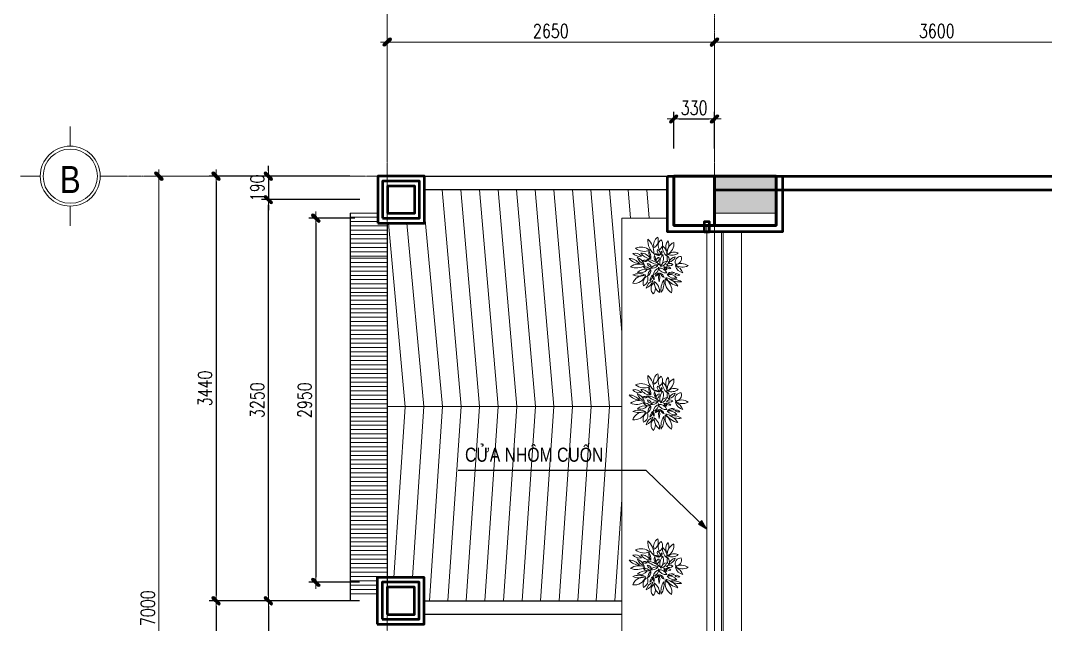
# Model space of a CAD drawing. Extents: x -165145 to 691808, y -202842 to 311040.
# Drawn here: x 14780 to 23080, y 62881 to 67774 of the extents above; entities that cross this region are included whole.
import ezdxf
from ezdxf.enums import TextEntityAlignment as Align

# ---------------------------------------------------------------- set-up
doc = ezdxf.new("R2010")
doc.units = 0
doc.header["$LTSCALE"] = 10
doc.header["$MEASUREMENT"] = 0
for name, pattern in [('HIDDEN', [2.3807, 1.587, -0.7937]), ('ketcau-1', [2, 1, 1]), ('TIM', [26.01, 10, -3, 0.01, -3, 10])]:
    doc.linetypes.add(name, pattern=pattern)
doc.layers.get('0').update_dxf_attribs({"linetype": 'CONTINUOUS'})
doc.layers.get('Defpoints').update_dxf_attribs({"color": 5, "linetype": 'CONTINUOUS'})
for name, color, linetype, lineweight in [('ARROWS', 1, 'CONTINUOUS', 0), ('DIM', 8, 'CONTINUOUS', 13), ('GE_KC_HATCH', 250, 'CONTINUOUS', 20), ('GE_KC_NETKHUAT', 9, 'HIDDEN', 20), ('GE_KC_NETTHAY', 2, 'CONTINUOUS', 20), ('netchia', 2, 'CONTINUOUS', 20), ('NETMANH', 149, 'CONTINUOUS', 5), ('NOITHAT', 35, 'CONTINUOUS', 9), ('TEXT', 4, 'CONTINUOUS', 20), ('THAY', 147, 'CONTINUOUS', 25), ('TRUC', 251, 'TIM', 5), ('wall', 7, 'CONTINUOUS', 50)]:
    doc.layers.add(name, color=color, linetype=linetype, lineweight=lineweight)
doc.styles.add('ROMANS', font='romans', dxfattribs={"width": 0.75, "bigfont": 'vns'})
doc.styles.add('VNARIALH', font='', dxfattribs={"width": 0.75})
doc.styles.add('VnArialNarrowH', font='')
doc.styles.add('VNCC-Arial', font='arial.ttf', dxfattribs={"width": 0.8})
doc.styles.get('VNARIALH').set_extended_font_data('.VnArialH')
doc.styles.get('VnArialNarrowH').set_extended_font_data('.VnArial NarrowH')
doc.dimstyles.new('fit0.75', dxfattribs={"dimscale": 0.5625, "dimtxt": 200, "dimasz": 75, "dimexe": 100, "dimexo": 400, "dimgap": 0.03, "dimtad": 0, "dimdec": 0, "dimdsep": 46, "dimtxsty": 'ROMANS', "dimblk": 'alex', "dimcen": 150, "dimclrd": 8, "dimclre": 8, "dimclrt": 7, "dimaunit": 1, "dimadec": 0, "dimazin": 0, "dimtfac": 0.072, "dimtdec": 0, "dimtix": 1, "dimtmove": 2, "dimatfit": 3, "dimldrblk": 'a-01', "dimfxl": 100, "dimtvp": 0.8, "dimtolj": 1, "dimarcsym": 0})

# ---------------------------------------------------------------- blocks, each defined once
blk = doc.blocks.new('alex')
at = {"layer": 'ARROWS'}
h = blk.add_hatch(color=1, dxfattribs=at)
edge = h.paths.add_edge_path()
edge.add_line((0.4, 0.74), (-0.74, -0.4))
edge.add_ellipse((-0.57, -0.57), major_axis=(0.17, 0.17), ratio=1, start_angle=90, end_angle=270)
edge.add_line((-0.4, -0.74), (0.74, 0.4))
edge.add_ellipse((0.57, 0.57), major_axis=(0.17, 0.17), ratio=1, start_angle=270, end_angle=450)
blk.add_lwpolyline([(0.4, 0.74), (-0.74, -0.4, 1), (-0.4, -0.74), (0.74, 0.4, 1)], format="xyb", close=True, dxfattribs=at)
at = {"layer": 'netchia', "color": 2}
for p, q in [((1.27, 0), (-1.27, 0)), ((0, -1.27), (0, 1.27))]:
    blk.add_line(p, q, dxfattribs=at)
blk = doc.blocks.new('*D2008')
at = {"layer": 'Defpoints', "color": 0, "ltscale": 0.05, "transparency": 16777216}
for p in [(20399.5, 66976.3), (20069.5, 66512.8), (20399.5, 66512.8)]:
    blk.add_point(p, dxfattribs=at)
at = {"layer": 'DIM', "color": 8, "lineweight": -2, "ltscale": 0.05, "transparency": 16777216}
for p, q in [((20069.5, 66737.8), (20069.5, 67032.6)), ((20399.5, 66737.8), (20399.5, 67032.6)), ((20111.7, 66976.3), (20357.3, 66976.3))]:
    blk.add_line(p, q, dxfattribs=at)
at = {"layer": 'DIM', "color": 8, "lineweight": -2, "ltscale": 0.05, "transparency": 16777216, "xscale": 42.1875, "yscale": 42.1875, "zscale": 42.1875, "rotation": 180}
blk.add_blockref('alex', (20069.5, 66976.3), dxfattribs=at)
at = {"layer": 'DIM', "color": 8, "lineweight": -2, "ltscale": 0.05, "transparency": 16777216, "xscale": 42.1875, "yscale": 42.1875, "zscale": 42.1875}
blk.add_blockref('alex', (20399.5, 66976.3), dxfattribs=at)
at = {"layer": 'DIM', "color": 7, "ltscale": 0.05, "transparency": 16777216, "insert": (20234.5, 67066.3), "char_height": 112.5, "attachment_point": 5, "style": 'ROMANS'}
blk.add_mtext('\\A1;330', dxfattribs=at)
blk = doc.blocks.new('a-01')
at = {"layer": 'ARROWS'}
blk.add_hatch(color=256, dxfattribs=at).paths.add_polyline_path([(-1.8, 0.49), (-1.8, -0.49), (0, 0)])
at = {"layer": 'netchia'}
blk.add_lwpolyline([(-1.8, 0.49), (-1.8, -0.49), (0, 0), (0, 0)], close=True, dxfattribs=at)
blk = doc.blocks.new('*D2010')
at = {"layer": 'Defpoints', "color": 0, "transparency": 16777216}
for p in [(17672.4, 66512.8), (16364.2, 63072.8), (17669.5, 63072.8)]:
    blk.add_point(p, dxfattribs=at)
at = {"layer": 'DIM', "color": 8, "lineweight": -2, "transparency": 16777216}
for p, q in [((17447.4, 66512.8), (16307.9, 66512.8)), ((16364.2, 66470.6), (16364.2, 63115)), ((17444.5, 63072.8), (16307.9, 63072.8))]:
    blk.add_line(p, q, dxfattribs=at)
at = {"layer": 'DIM', "color": 8, "lineweight": -2, "transparency": 16777216, "xscale": 42.1875, "yscale": 42.1875, "zscale": 42.1875}
for p, rotation in [((16364.2, 66512.8), 90), ((16364.2, 63072.8), 270)]:
    blk.add_blockref('alex', p, dxfattribs=dict(at, rotation=rotation))
at = {"layer": 'DIM', "color": 7, "transparency": 16777216, "insert": (16274.2, 64792.8), "char_height": 112.5, "attachment_point": 5, "rotation": 90, "style": 'ROMANS'}
blk.add_mtext('\\A1;3440', dxfattribs=at)
blk = doc.blocks.new('*D2011')
at = {"layer": 'Defpoints', "color": 0, "transparency": 16777216}
for p in [(17571, 63072.8), (16364.2, 59512.7), (17571, 59512.7)]:
    blk.add_point(p, dxfattribs=at)
at = {"layer": 'DIM', "color": 8, "lineweight": -2, "transparency": 16777216}
for p, q in [((17346, 63072.8), (16307.9, 63072.8)), ((16364.2, 63030.6), (16364.2, 59554.9)), ((17346, 59512.7), (16307.9, 59512.7))]:
    blk.add_line(p, q, dxfattribs=at)
at = {"layer": 'DIM', "color": 8, "lineweight": -2, "transparency": 16777216, "xscale": 42.1875, "yscale": 42.1875, "zscale": 42.1875}
for p, rotation in [((16364.2, 63072.8), 90), ((16364.2, 59512.7), 270)]:
    blk.add_blockref('alex', p, dxfattribs=dict(at, rotation=rotation))
at = {"layer": 'DIM', "color": 7, "transparency": 16777216, "insert": (16274.2, 61292.8), "char_height": 112.5, "attachment_point": 5, "rotation": 90, "style": 'ROMANS'}
blk.add_mtext('\\A1;3560', dxfattribs=at)
blk = doc.blocks.new('*D2012')
at = {"layer": 'Defpoints', "color": 0, "transparency": 16777216}
for p in [(17749.5, 63072.8), (16787.7, 61312.8), (17749.5, 61312.8)]:
    blk.add_point(p, dxfattribs=at)
at = {"layer": 'DIM', "color": 8, "lineweight": -2, "transparency": 16777216}
for p, q in [((17524.5, 63072.8), (16731.4, 63072.8)), ((16787.7, 63030.6), (16787.7, 61355)), ((17524.5, 61312.8), (16731.4, 61312.8))]:
    blk.add_line(p, q, dxfattribs=at)
at = {"layer": 'DIM', "color": 8, "lineweight": -2, "transparency": 16777216, "xscale": 42.1875, "yscale": 42.1875, "zscale": 42.1875}
for p, rotation in [((16787.7, 63072.8), 90), ((16787.7, 61312.8), 270)]:
    blk.add_blockref('alex', p, dxfattribs=dict(at, rotation=rotation))
at = {"layer": 'DIM', "color": 7, "transparency": 16777216, "insert": (16697.7, 62192.8), "char_height": 112.5, "attachment_point": 5, "rotation": 90, "style": 'ROMANS'}
blk.add_mtext('\\A1;1760', dxfattribs=at)
blk = doc.blocks.new('*D2015')
at = {"layer": 'Defpoints', "color": 0, "transparency": 16777216}
for p in [(16787.7, 66322.8), (17752.4, 66322.8), (17749.5, 63072.8)]:
    blk.add_point(p, dxfattribs=at)
at = {"layer": 'DIM', "color": 8, "lineweight": -2, "transparency": 16777216}
for p, q in [((17527.4, 66322.8), (16731.4, 66322.8)), ((16787.7, 63115), (16787.7, 66280.6)), ((17524.5, 63072.8), (16731.4, 63072.8))]:
    blk.add_line(p, q, dxfattribs=at)
at = {"layer": 'DIM', "color": 8, "lineweight": -2, "transparency": 16777216, "xscale": 42.1875, "yscale": 42.1875, "zscale": 42.1875}
for p, rotation in [((16787.7, 66322.8), 90), ((16787.7, 63072.8), 270)]:
    blk.add_blockref('alex', p, dxfattribs=dict(at, rotation=rotation))
at = {"layer": 'DIM', "color": 7, "transparency": 16777216, "insert": (16697.7, 64697.8), "char_height": 112.5, "attachment_point": 5, "rotation": 90, "style": 'ROMANS'}
blk.add_mtext('\\A1;3250', dxfattribs=at)
blk = doc.blocks.new('*D2016')
at = {"layer": 'Defpoints', "color": 0, "transparency": 16777216}
for p in [(17672.4, 66512.8), (16787.7, 66322.8), (17752.4, 66322.8)]:
    blk.add_point(p, dxfattribs=at)
at = {"layer": 'DIM', "color": 8, "lineweight": -2, "transparency": 16777216}
for p, q in [((16787.7, 66555), (16787.7, 66597.2)), ((17447.4, 66512.8), (16731.4, 66512.8)), ((16787.7, 66512.8), (16787.7, 66322.8)), ((17527.4, 66322.8), (16731.4, 66322.8)), ((16787.7, 66280.6), (16787.7, 66238.4))]:
    blk.add_line(p, q, dxfattribs=at)
at = {"layer": 'DIM', "color": 8, "lineweight": -2, "transparency": 16777216, "xscale": 42.1875, "yscale": 42.1875, "zscale": 42.1875}
for p, rotation in [((16787.7, 66512.8), 270), ((16787.7, 66322.8), 90)]:
    blk.add_blockref('alex', p, dxfattribs=dict(at, rotation=rotation))
at = {"layer": 'DIM', "color": 7, "transparency": 16777216, "insert": (16697.7, 66417.8), "char_height": 112.5, "attachment_point": 5, "rotation": 90, "style": 'ROMANS'}
blk.add_mtext('\\A1;190', dxfattribs=at)
blk = doc.blocks.new('MB-CAY44')
at = {"color": 0, "linetype": 'ByBlock'}
for centre, radius, start, end in [((153, 541), 365, 176.0096, 234.5768), ((-451, 290), 365, 356.0096, 49.186), ((83, 452), 175, 120.4086, 200.4312), ((-170, 542), 175, 300.4086, 20.4312), ((144, 435), 143, 124.6008, 217.4658), ((-51, 466), 143, 304.6008, 37.4658), ((345, 409), 255, 175.2839, 229.9285), ((-73, 235), 255, 355.2839, 49.9285), ((351, 405), 192, 138.8969, 205.4069), ((33, 449), 192, 318.8969, 25.4069), ((415, 293), 226, 114.4303, 189.807), ((98, 460), 226, 294.4303, 9.807), ((-482, 89), 187, 42.1437, 101.6667), ((-382, 397), 187, 222.1437, 281.6667), ((-348, 127), 274, 49.8506, 114.6719), ((-286, 586), 274, 229.8506, 294.6719), ((-362, 35), 244, 32.8184, 88.3343), ((-150, 411), 244, 212.8184, 268.3343), ((20, 293), 210, 172.8778, 216.4562), ((-355, 189), 210, 354.4977, 38.0761), ((29, 188), 111, 158.2119, 216.9673), ((-163, 162), 111, 338.2119, 36.9673), ((-53, 140), 122, 47.1077, 93.2701), ((23, 350), 122, 227.1077, 273.2701), ((72, 323), 89.3, 161.8817, 249.7301), ((-44, 267), 89.3, 341.8817, 69.7301), ((268, 87), 233, 136.6356, 199.4278), ((-121, 169), 233, 316.6356, 19.4278), ((126, 263), 74, 131.0823, 198.427), ((7, 295), 74, 311.0823, 18.427), ((328, 171), 142, 159.261, 223.9723), ((91, 126), 142, 337.7122, 42.4235), ((334, 108), 191, 66.1459, 133.4318), ((282, 423), 191, 245.4893, 312.7752), ((470, 93), 118, 86.9965, 202.2058), ((367, 166), 118, 266.9965, 22.2058), ((-373, 353), 290, 219.7488, 267.8702), ((-606, -122), 290, 39.7488, 87.8702), ((-396, -246), 298, 66.2552, 125.0335), ((-444, 270), 298, 245.6693, 304.4476), ((-188, 287), 260, 201.3015, 248.66), ((-525, -49), 260, 21.3015, 68.66), ((-281, 49), 87.4, 47.3873, 115.7476), ((-259, 192), 87.4, 227.3873, 295.7476), ((-259, -268), 418, 46.9394, 85.8583), ((57, 455), 418, 226.9394, 265.8583), ((-144, 78), 79.3, 190.523, 270.8605), ((-220, -16), 79.3, 10.523, 90.8605), ((-31, -142), 169, 80.1717, 138.3136), ((-128, 136), 169, 260.1717, 318.3136), ((36, 113), 77.9, 102.1635, 198.3798), ((-54, 165), 77.9, 282.1635, 18.3798), ((42, 142), 139, 276.3902, 348.0721), ((196, -24), 139, 97.3883, 169.0703), ((245, -33), 98.1, 53.2772, 136.2565), ((233, 113), 98.1, 233.2772, 316.2565), ((381, 42), 164, 99.3324, 162.1699), ((198, 254), 164, 279.3324, 342.1699), ((482, -167), 230, 54.1936, 122.622), ((500, 218), 230, 232.0955, 300.5238), ((297, -202), 223, 18.5093, 74.2466), ((569, 84), 223, 198.5093, 254.2466), ((-389, -495), 350, 67.9577, 112.0423), ((-389, 154), 350, 247.9577, 292.0423), ((-291, -420), 241, 81.9405, 161.3964), ((-486, -104), 241, 261.9405, 341.3964), ((-273, -263), 207, 75.5726, 136.3385), ((-371, 80), 207, 255.5726, 316.3385), ((-149, -336), 159, 118.5878, 201.4707), ((-277, -169), 166, 43.3367, 98.0592), ((-180, 109), 166, 223.3367, 278.0592), ((-368, -251), 159, 296.5049, 19.3878), ((-57, -192), 154, 125.3547, 180.2444), ((-300, -67), 154, 305.3547, 0.2444), ((12, -306), 181, 133.9894, 174.6599), ((-289, -156), 181, 312.3809, 353.0513), ((-169, -251), 90.3, 346.6712, 51.5788), ((-20, -205), 90.3, 162.6051, 227.5126), ((-138, -23), 150, 280.5964, 4.0524), ((52, -175), 150, 98.3256, 181.7816), ((47, -253), 124, 100.7404, 152.602), ((-81, -73), 124, 278.3028, 330.1644), ((310, -242), 299, 159.0434, 194.094), ((35, -180), 151, 18.7265, 98.5819), ((155, 18), 151, 198.7265, 278.5819), ((-264, -219), 299, 341.3279, 16.3785), ((190, -85), 153, 199.0975, 246.0922), ((-17, -275), 153, 19.0975, 66.0922), ((192, 4), 72.2, 184.751, 258.4779), ((106, -72), 72.2, 4.751, 78.4779), ((183, -99), 96.4, 36.6262, 104.0418), ((237, 52), 96.4, 216.6262, 284.0418), ((230, -357), 198, 37.9495, 102.0596), ((345, -42), 198, 217.9495, 282.0596), ((292, -262), 149, 71.397, 126.5601), ((251, 0), 149, 251.397, 306.5601), ((373, -246), 101, 42.1798, 106.9561), ((418, -81), 101, 222.1798, 286.9561), ((-331, -227), 234, 291.2499, 344.3738), ((-22, -507), 234, 111.2499, 164.3738), ((24, -450), 167, 137.2816, 222.7184), ((-222, -450), 167, 317.2816, 42.7184), ((189, -319), 268, 176.7146, 233.4855), ((-237, -519), 268, 356.7146, 53.4855), ((414, -475), 356, 146.5506, 189.6063), ((-234, -338), 356, 326.5506, 9.6063), ((418, -300), 275, 169.9797, 239.5558), ((7, -489), 275, 349.7437, 59.3198), ((505, 13), 425, 214.8518, 256.8329), ((55, -637), 425, 33.7346, 75.7157), ((300, -597), 338, 57.8807, 99.8189), ((422, 22), 338, 237.8807, 279.8189)]:
    blk.add_arc(centre, radius, start, end, dxfattribs=at)
blk = doc.blocks.new('*D1925')
at = {"layer": 'Defpoints', "color": 0, "transparency": 16777216}
for p in [(17712.4, 66172.8), (17171.5, 63222.8), (17749.4, 63222.8)]:
    blk.add_point(p, dxfattribs=at)
at = {"layer": 'DIM', "color": 8, "lineweight": -2, "transparency": 16777216}
for p, q in [((17487.4, 66172.8), (17115.2, 66172.8)), ((17171.5, 66130.6), (17171.5, 63265)), ((17524.4, 63222.8), (17115.2, 63222.8))]:
    blk.add_line(p, q, dxfattribs=at)
at = {"layer": 'DIM', "color": 8, "lineweight": -2, "transparency": 16777216, "xscale": 42.1875, "yscale": 42.1875, "zscale": 42.1875}
for p, rotation in [((17171.5, 66172.8), 90), ((17171.5, 63222.8), 270)]:
    blk.add_blockref('alex', p, dxfattribs=dict(at, rotation=rotation))
at = {"layer": 'DIM', "color": 7, "transparency": 16777216, "insert": (17081.5, 64697.8), "char_height": 112.5, "attachment_point": 5, "rotation": 90, "style": 'ROMANS'}
blk.add_mtext('\\A1;2950', dxfattribs=at)
blk = doc.blocks.new('MBDVC-T1')
at = {"layer": 'GE_KC_HATCH', "linetype": 'ketcau-1'}
blk.add_hatch(color=1, dxfattribs=at).paths.add_polyline_path([(500, 7000), (0, 7000), (0, 6700), (500, 6700)])
at = {"layer": 'GE_KC_NETTHAY', "linetype": 'Continuous'}
blk.add_lwpolyline([(500, 7000), (0, 7000), (0, 6700), (500, 6700)], close=True, dxfattribs=at)
blk = doc.blocks.new('tentruc')
at = {"layer": 'DIM'}
for p, q in [((0, 311), (0, 516)), ((-516, 0), (-311, 0)), ((-516, 0), (-311, 0)), ((311, 0), (516, 0)), ((311, 0), (516, 0)), ((0, -516), (0, -311))]:
    blk.add_line(p, q, dxfattribs=at)
at = {"layer": 'DIM', "ltscale": 0.5}
blk.add_circle((0, 0), 311, dxfattribs=at)
at = {"layer": 'DIM'}
blk.add_circle((0, 0), 281, dxfattribs=at)
at = {"layer": 'DIM', "color": 7, "linetype": 'ByBlock', "ltscale": 0.5, "style": 'VNARIALH', "width": 1.1}
blk.add_attdef('A', text='', height=281, dxfattribs=at).set_placement((0, -107), align=Align.CENTER)
blk = doc.blocks.new('*D1826')
at = {"layer": 'Defpoints', "color": 0, "transparency": 16777216}
for p in [(587932.6, 181), (570432.6, -1345.1), (587932.6, -1345.1)]:
    blk.add_point(p, dxfattribs=at)
at = {"layer": 'DIM', "color": 8, "lineweight": -2, "transparency": 16777216}
for p, q in [((570432.6, -1120.1), (570432.6, 237.3)), ((570474.8, 181), (587890.4, 181)), ((587932.6, -1120.1), (587932.6, 237.3))]:
    blk.add_line(p, q, dxfattribs=at)
at = {"layer": 'DIM', "color": 8, "lineweight": -2, "transparency": 16777216, "xscale": 42.1875, "yscale": 42.1875, "zscale": 42.1875, "rotation": 180}
blk.add_blockref('alex', (570432.6, 181), dxfattribs=at)
at = {"layer": 'DIM', "color": 8, "lineweight": -2, "transparency": 16777216, "xscale": 42.1875, "yscale": 42.1875, "zscale": 42.1875}
blk.add_blockref('alex', (587932.6, 181), dxfattribs=at)
at = {"layer": 'DIM', "color": 7, "transparency": 16777216, "insert": (577482.6, 271), "char_height": 112.5, "attachment_point": 5, "style": 'ROMANS'}
blk.add_mtext('\\A1;17500', dxfattribs=at)
blk = doc.blocks.new('*D1829')
at = {"layer": 'Defpoints', "color": 0, "transparency": 16777216}
for p in [(568584, -1345.1), (570432.6, -1345.1), (570432.6, -8345.1)]:
    blk.add_point(p, dxfattribs=at)
at = {"layer": 'DIM', "color": 8, "lineweight": -2, "transparency": 16777216}
for p, q in [((570207.6, -1345.1), (568527.7, -1345.1)), ((568584, -8302.9), (568584, -1387.3)), ((570207.6, -8345.1), (568527.7, -8345.1))]:
    blk.add_line(p, q, dxfattribs=at)
at = {"layer": 'DIM', "color": 8, "lineweight": -2, "transparency": 16777216, "xscale": 42.1875, "yscale": 42.1875, "zscale": 42.1875}
for p, rotation in [((568584, -1345.1), 90), ((568584, -8345.1), 270)]:
    blk.add_blockref('alex', p, dxfattribs=dict(at, rotation=rotation))
at = {"layer": 'DIM', "color": 7, "transparency": 16777216, "insert": (568494, -4845.1), "char_height": 112.5, "attachment_point": 5, "rotation": 90, "style": 'ROMANS'}
blk.add_mtext('\\A1;7000', dxfattribs=at)
blk = doc.blocks.new('*D1838')
at = {"layer": 'Defpoints', "color": 0, "ltscale": 0.05, "transparency": 16777216}
for p in [(576682.6, -259.4), (573082.6, -1345.1), (576682.6, -1345.1)]:
    blk.add_point(p, dxfattribs=at)
at = {"layer": 'DIM', "color": 8, "lineweight": -2, "ltscale": 0.05, "transparency": 16777216}
for p, q in [((573082.6, -1120.1), (573082.6, -203.1)), ((576682.6, -1120.1), (576682.6, -203.1)), ((573124.8, -259.4), (576640.4, -259.4))]:
    blk.add_line(p, q, dxfattribs=at)
at = {"layer": 'DIM', "color": 8, "lineweight": -2, "ltscale": 0.05, "transparency": 16777216, "xscale": 42.1875, "yscale": 42.1875, "zscale": 42.1875, "rotation": 180}
blk.add_blockref('alex', (573082.6, -259.4), dxfattribs=at)
at = {"layer": 'DIM', "color": 8, "lineweight": -2, "ltscale": 0.05, "transparency": 16777216, "xscale": 42.1875, "yscale": 42.1875, "zscale": 42.1875}
blk.add_blockref('alex', (576682.6, -259.4), dxfattribs=at)
at = {"layer": 'DIM', "color": 7, "ltscale": 0.05, "transparency": 16777216, "insert": (574882.6, -169.4), "char_height": 112.5, "attachment_point": 5, "style": 'ROMANS'}
blk.add_mtext('\\A1;3600', dxfattribs=at)
blk = doc.blocks.new('*D1834')
at = {"layer": 'Defpoints', "color": 0, "transparency": 16777216}
for p in [(573082.6, -259.3), (570432.6, -1237), (573082.6, -1237)]:
    blk.add_point(p, dxfattribs=at)
at = {"layer": 'DIM', "color": 8, "lineweight": -2, "transparency": 16777216}
for p, q in [((570432.6, -1012), (570432.6, -203.1)), ((573082.6, -1012), (573082.6, -203.1)), ((570474.8, -259.3), (573040.4, -259.3))]:
    blk.add_line(p, q, dxfattribs=at)
at = {"layer": 'DIM', "color": 8, "lineweight": -2, "transparency": 16777216, "xscale": 42.1875, "yscale": 42.1875, "zscale": 42.1875, "rotation": 180}
blk.add_blockref('alex', (570432.6, -259.3), dxfattribs=at)
at = {"layer": 'DIM', "color": 8, "lineweight": -2, "transparency": 16777216, "xscale": 42.1875, "yscale": 42.1875, "zscale": 42.1875}
blk.add_blockref('alex', (573082.6, -259.3), dxfattribs=at)
at = {"layer": 'DIM', "color": 7, "transparency": 16777216, "insert": (571757.6, -169.3), "char_height": 112.5, "attachment_point": 5, "style": 'ROMANS'}
blk.add_mtext('\\A1;2650', dxfattribs=at)
blk = doc.blocks.new('lt - kt')
at = {"layer": 'TRUC', "ltscale": 0.05}
for p, q in [((-17500, 8582.3), (-17500, -1850.2)), ((-17500, 8582.3), (-17500, -1850.2)), ((-14850, 8582.3), (-14850, -1850.2)), ((-19823.1, 7000), (2014.6, 7000))]:
    blk.add_line(p, q, dxfattribs=at)
at = {"layer": 'TEXT'}
ref = blk.add_blockref('tentruc', (-20066.2, 7000), dxfattribs=dict(at, xscale=0.78125, yscale=0.78125, zscale=0.78125, rotation=180))
ref.add_attrib('A', 'B', dxfattribs={"color": 7, "linetype": 'ByBlock', "ltscale": 0.5, "height": 219.7, "style": 'VnArialNarrowH'}).set_placement((-20066.2, 6862.7), align=Align.CENTER)
at = {"layer": 'DIM'}
dim = blk.add_linear_dim(base=(0, 8526.1), p1=(-17500, 7000), p2=(0, 7000), dimstyle='fit0.75', dxfattribs=at)
dim.commit()
dim.dimension.update_dxf_attribs({"geometry": '*D1826', "text_midpoint": (-10450, 8616.1), "dimtype": 128, "insert": (-587932.6, 8345.1)})
dim = blk.add_linear_dim(base=(-14850, 8085.7), p1=(-17500, 7108.1), p2=(-14850, 7108.1), dimstyle='fit0.75', dxfattribs=at)
dim.commit()
dim.dimension.update_dxf_attribs({"geometry": '*D1834', "text_midpoint": (-16175, 8175.7), "insert": (-587932.6, 8345.1)})
at = {"layer": 'DIM', "ltscale": 0.05}
dim = blk.add_linear_dim(base=(-11250, 8085.7), p1=(-14850, 7000), p2=(-11250, 7000), dimstyle='fit0.75', dxfattribs=at)
dim.commit()
dim.dimension.update_dxf_attribs({"geometry": '*D1838', "text_midpoint": (-13050, 8175.7), "insert": (-587932.6, 8345.1)})
at = {"layer": 'DIM'}
dim = blk.add_linear_dim(base=(-19348.6, 7000), p1=(-17500, 0), p2=(-17500, 7000), angle=90, dimstyle='fit0.75', dxfattribs=at)
dim.commit()
dim.dimension.update_dxf_attribs({"geometry": '*D1829', "text_midpoint": (-19438.6, 3500), "insert": (-587932.6, 8345.1)})

msp = doc.modelspace()

# ---------------------------------------------------------------- linework, layer by layer
at = {"layer": 'DIM', "ltscale": 0.05}
for p, q in [((17449.49372, 66214.24567), (17672.42152, 66214.24567)), ((17449.49372, 66179.24567), (17672.42152, 66179.24567)), ((17449.49372, 66144.24567), (17672.42152, 66144.24567)), ((17449.49372, 66109.24567), (17749.49372, 66109.24567)), ((17449.49372, 66074.24567), (17749.49372, 66074.24567)), ((17449.49372, 66039.24567), (17749.49372, 66039.24567)), ((17449.49372, 66004.24567), (17749.49372, 66004.24567)), ((20399.48053, 66062.77238), (20399.48053, 61882.74441)), ((20619.48053, 66062.77238), (20619.48053, 61882.74441)), ((17449.49372, 65969.24567), (17749.49372, 65969.24567)), ((17449.49372, 65934.24567), (17749.49372, 65934.24567)), ((17449.49372, 65899.24567), (17749.49372, 65899.24567)), ((17449.49372, 65864.24567), (17749.49372, 65864.24567)), ((17449.49372, 65864.24567), (17749.49372, 65864.24567)), ((17449.49372, 65849.24567), (17749.49372, 65849.24567)), ((17449.49372, 65814.24567), (17749.49372, 65814.24567)), ((17449.49372, 65779.24567), (17749.49372, 65779.24567)), ((17449.49372, 65744.24567), (17749.49372, 65744.24567)), ((17449.49372, 65709.24567), (17749.49372, 65709.24567)), ((17449.49372, 65674.24567), (17749.49372, 65674.24567)), ((17449.49372, 65639.24567), (17749.49372, 65639.24567)), ((17449.49372, 65604.24567), (17749.49372, 65604.24567)), ((17449.49372, 65569.24567), (17749.49372, 65569.24567)), ((17449.49372, 65544.24567), (17749.49372, 65544.24567)), ((17449.49372, 65509.24567), (17749.49372, 65509.24567)), ((17449.49372, 65509.24567), (17749.49372, 65509.24567)), ((17449.49372, 65474.24567), (17749.49372, 65474.24567)), ((17449.49372, 65439.24567), (17749.49372, 65439.24567)), ((17449.49372, 65404.24567), (17749.49372, 65404.24567)), ((17449.49372, 65369.24567), (17749.49372, 65369.24567)), ((17449.49372, 65334.24567), (17749.49372, 65334.24567)), ((17449.49372, 65299.24567), (17749.49372, 65299.24567)), ((17449.49372, 65264.24567), (17749.49372, 65264.24567)), ((17449.49372, 65229.24567), (17749.49372, 65229.24567)), ((17449.49372, 65194.24567), (17749.49372, 65194.24567)), ((17449.49372, 65159.24567), (17749.49372, 65159.24567)), ((17449.49372, 65124.24567), (17749.49372, 65124.24567)), ((17449.49372, 65089.24567), (17749.49372, 65089.24567)), ((17449.49372, 65054.24567), (17749.49372, 65054.24567)), ((17449.49372, 65019.24567), (17749.49372, 65019.24567)), ((17449.49372, 64984.24567), (17749.49372, 64984.24567)), ((17449.49372, 64949.24567), (17749.49372, 64949.24567)), ((17449.49372, 64914.24567), (17749.49372, 64914.24567)), ((17449.49372, 64879.24567), (17749.49372, 64879.24567)), ((17449.49372, 64844.24567), (17749.49372, 64844.24567)), ((17449.49372, 64809.24567), (17749.49372, 64809.24567)), ((17449.49372, 64774.24567), (17749.49372, 64774.24567)), ((17449.49372, 64739.24567), (17749.49372, 64739.24567)), ((17449.49372, 64704.24567), (17749.49372, 64704.24567)), ((17449.49372, 64669.24567), (17749.49372, 64669.24567)), ((17449.49372, 64669.24567), (17749.49372, 64669.24567)), ((17449.49372, 64634.24567), (17749.49372, 64634.24567)), ((17449.49372, 64599.24567), (17749.49372, 64599.24567)), ((17749.49372, 64647.7725), (19649.48053, 64647.7725)), ((17449.49372, 64564.24567), (17749.49372, 64564.24567)), ((17449.49372, 64529.24567), (17749.49372, 64529.24567)), ((17449.49372, 64494.24567), (17749.49372, 64494.24567)), ((17449.49372, 64459.24567), (17749.49372, 64459.24567)), ((17449.49372, 64424.24567), (17749.49372, 64424.24567)), ((17449.49372, 64389.24567), (17749.49372, 64389.24567)), ((17449.49372, 64354.24567), (17749.49372, 64354.24567)), ((17449.49372, 64319.24567), (17749.49372, 64319.24567)), ((17449.49372, 64284.24567), (17749.49372, 64284.24567)), ((17449.49372, 64249.24567), (17749.49372, 64249.24567)), ((17449.49372, 64214.24567), (17749.49372, 64214.24567)), ((17449.49372, 64179.24567), (17749.49372, 64179.24567)), ((17449.49372, 64144.24567), (17749.49372, 64144.24567)), ((17449.49372, 64109.24567), (17749.49372, 64109.24567)), ((17449.49372, 64109.24567), (17749.49372, 64109.24567)), ((17449.49372, 64074.24567), (17749.49372, 64074.24567)), ((17449.49372, 64039.24567), (17749.49372, 64039.24567)), ((17449.49372, 64004.24567), (17749.49372, 64004.24567)), ((17449.49372, 63969.24567), (17749.49372, 63969.24567)), ((17449.49372, 63934.24567), (17749.49372, 63934.24567)), ((17449.49372, 63899.24567), (17749.49372, 63899.24567)), ((17449.49372, 63864.24567), (17749.49372, 63864.24567)), ((17449.49372, 63829.24567), (17749.49372, 63829.24567)), ((17449.49372, 63794.24567), (17749.49372, 63794.24567)), ((17449.49372, 63759.24567), (17749.49372, 63759.24567)), ((17449.49372, 63724.24567), (17749.49372, 63724.24567)), ((17449.49372, 63689.24567), (17749.49372, 63689.24567)), ((17449.49372, 63654.24567), (17749.49372, 63654.24567)), ((17449.49372, 63619.24567), (17749.49372, 63619.24567)), ((17449.49372, 63584.24567), (17749.49372, 63584.24567)), ((17449.49372, 63549.24567), (17749.49372, 63549.24567)), ((17449.49372, 63549.24567), (17749.49372, 63549.24567)), ((17449.49372, 63514.24567), (17749.49372, 63514.24567)), ((17449.49372, 63479.24567), (17749.49372, 63479.24567)), ((17449.49372, 63444.24567), (17749.49372, 63444.24567)), ((17449.49372, 63409.24567), (17749.49372, 63409.24567)), ((17449.49372, 63374.24567), (17749.49372, 63374.24567)), ((17449.49372, 63339.24567), (17749.49372, 63339.24567)), ((17449.49372, 63304.24567), (17749.49372, 63304.24567)), ((17449.49372, 63269.24567), (17749.49372, 63269.24567)), ((17449.49372, 63234.24567), (17669.49372, 63234.24567)), ((17449.49372, 63199.24567), (17669.49372, 63199.24567)), ((17449.49372, 63164.24567), (17669.49372, 63164.24567)), ((17449.49372, 63129.24567), (17669.49372, 63129.24567))]:
    msp.add_line(p, q, dxfattribs=at)
for points in [[(18194.42672, 66402.74321), (18347.36355, 64647.7725), (18239.46789, 63072.7686)], [(18346.49811, 66402.74321), (18497.78694, 64647.7725), (18389.89131, 63072.76884)], [(18497.03804, 66402.74321), (18648.21034, 64647.7725), (18540.31472, 63072.76908)], [(18647.46585, 66402.74321), (18798.63373, 64647.7725), (18690.73813, 63072.76931)], [(18797.89362, 66402.74321), (18949.05713, 64647.7725), (18841.16155, 63072.76955)], [(18948.32133, 66402.74321), (19099.48053, 64647.7725), (18991.58496, 63072.76978)], [(19098.70027, 66402.74321), (19249.90392, 64647.7725), (19142.00837, 63072.77002)], [(19249.12367, 66402.74321), (19400.32732, 64647.7725), (19292.43179, 63072.77026)], [(19399.54706, 66402.74321), (19550.75071, 64647.7725), (19442.8552, 63072.77049)], [(19549.97046, 66402.74321), (19649.48053, 65247.7628)], [(19700.39385, 66402.74321), (19720.20754, 66172.77238)], [(19850.81725, 66402.74321), (19870.63093, 66172.77238)], [(18052.42152, 66215.28295), (18196.92454, 64647.35222), (18091.2536, 63072.73112)], [(17758.75739, 66132.74051), (17895.99839, 64643.60645), (17803.32972, 63262.73453)], [(17909.39308, 66132.74051), (18046.46147, 64645.47934), (17953.66711, 63262.73453)], [(19649.48053, 63893.17674), (19593.27861, 63072.77073)]]:
    msp.add_lwpolyline(points, dxfattribs=at)
at = {"layer": 'DIM'}
msp.add_lwpolyline([(20179.48053, 61882.74441), (20179.47913, 62742.77608), (19649.48053, 62742.77608), (19649.48053, 66172.77238), (20019.48053, 66172.77238)], dxfattribs=at)
at = {"layer": 'NETMANH'}
for points in [[(20455.79452, 61882.74441), (20455.78901, 66062.77238)], [(20470.79452, 61882.74441), (20470.78903, 66062.77238)]]:
    msp.add_lwpolyline(points, dxfattribs=at)
at = {"layer": 'NOITHAT', "ltscale": 0.5}
msp.add_line((20338.07952, 66113.19723), (20338.07952, 61802.74441), dxfattribs=at)
at = {"layer": 'THAY', "ltscale": 0.05}
msp.add_lwpolyline([(18052.40833, 66512.74012), (20019.48053, 66512.74012), (20019.48053, 66402.74321), (18052.40833, 66402.74321)], close=True, dxfattribs=at)
for points in [[(17449.49372, 66214.24567), (17449.49372, 63072.73444)], [(17749.49372, 66132.74051), (17749.49372, 63072.73444)], [(19649.48053, 62962.77522), (18049.48053, 62962.77262), (18049.48053, 63072.76831), (19649.48053, 63072.7709)]]:
    msp.add_lwpolyline(points, dxfattribs=at)
at = {"layer": 'wall', "ltscale": 0.05}
for p, q in [((20019.48053, 66512.77768), (20399.48053, 66512.77768)), ((20399.48053, 66512.77768), (35249.48053, 66512.76938)), ((20399.48053, 66402.77759), (31962.85921, 66402.76978))]:
    msp.add_line(p, q, dxfattribs=at)
for points in [[(17672.40833, 66132.77776), (18052.40833, 66132.77776), (18052.40833, 66512.77776), (17672.40833, 66512.77776)], [(20069.48053, 66112.78061), (20399.48053, 66112.78061), (20399.48053, 66512.78346), (20069.48053, 66512.78346)], [(20069.48053, 66512.74328), (20899.48053, 66512.74328), (20899.48053, 66112.77238), (20069.48053, 66112.77238)], [(20399.48053, 66112.77238), (20899.48053, 66112.77238), (20899.48053, 66512.77238), (20399.48053, 66512.77238)], [(17712.40833, 66172.77776), (18012.40833, 66172.77776), (18012.40833, 66472.77776), (17712.40833, 66472.77776)], [(17752.40833, 66212.77776), (17972.40833, 66212.77776), (17972.40833, 66432.77776), (17752.40833, 66432.77776)], [(20315.61964, 66062.77238), (20360.61964, 66062.77238), (20360.61964, 66142.77238), (20315.61964, 66142.77238)], [(17669.48053, 62882.77179), (18049.48053, 62882.77179), (18049.48053, 63262.77179), (17669.48053, 63262.77179)], [(17709.48053, 62922.77179), (18009.48053, 62922.77179), (18009.48053, 63222.77179), (17709.48053, 63222.77179)], [(17749.48053, 62962.77179), (17969.48053, 62962.77179), (17969.48053, 63182.77179), (17749.48053, 63182.77179)]]:
    msp.add_lwpolyline(points, close=True, dxfattribs=at)
msp.add_lwpolyline([(20949.48053, 66512.74466), (20949.48053, 66062.77238), (20019.48053, 66062.77238), (20019.48053, 66512.74321)], dxfattribs=at)

# ---------------------------------------------------------------- block references
at = {"layer": 'DIM', "xscale": 0.3937007874015748, "yscale": 0.3937007874015748, "zscale": 0.3937007874015748}
for p in [(19942.94987, 65780.0338), (19942.94988, 64674.70539), (19942.94987, 63336.62704)]:
    msp.add_blockref('MB-CAY44', p, dxfattribs=at)
at = {"layer": 'GE_KC_NETKHUAT'}
msp.add_blockref('MBDVC-T1', (20399.48053, 59512.77028), dxfattribs=at)
at = {"layer": 'TEXT'}
msp.add_blockref('lt - kt', (35249.48053, 59512.77028), dxfattribs=at)

# ---------------------------------------------------------------- texts
at = {"layer": 'TEXT', "style": 'VNCC-Arial', "width": 0.8}
msp.add_text('CỬA NHÔM CUỐN', height=113.90625, dxfattribs=at).set_placement((18379.69484, 64199.33115))

# ---------------------------------------------------------------- dimensions: what is measured, and where the dimension line sits
at = {"layer": 'DIM', "ltscale": 0.05}
dim = msp.add_linear_dim(base=(20399.48053, 66976.32644), p1=(20069.48053, 66512.77776), p2=(20399.48053, 66512.78346), dimstyle='fit0.75', dxfattribs=at)
dim.commit()
dim.dimension.update_dxf_attribs({"geometry": '*D2008', "text_midpoint": (20234.48053, 67066.32644)})
at = {"layer": 'DIM'}
for base, p1, p2, picture, middle in [((16364.18251, 63072.76771), (17672.40833, 66512.77776), (17669.48053, 63072.76771), '*D2010', (16274.18251, 64792.77274)), ((16787.68251, 66322.77776), (17672.40833, 66512.77776), (17752.40833, 66322.77776), '*D2016', (16697.68251, 66417.77776)), ((16787.68251, 66322.77776), (17749.48053, 63072.76784), (17752.40833, 66322.77776), '*D2015', (16697.68251, 64697.7728)), ((17171.45757, 63222.77179), (17712.40833, 66172.77776), (17749.44852, 63222.77179), '*D1925', (17081.45757, 64697.77478)), ((16364.18251, 59512.74044), (17570.95757, 63072.76756), (17570.96524, 59512.74044), '*D2011', (16274.18251, 61292.754)), ((16787.68251, 61312.77262), (17749.48053, 63072.76784), (17749.48053, 61312.77262), '*D2012', (16697.68251, 62192.77023))]:
    dim = msp.add_linear_dim(base=base, p1=p1, p2=p2, angle=90, dimstyle='fit0.75', dxfattribs=at)
    dim.commit()
    dim.dimension.update_dxf_attribs({"geometry": picture, "text_midpoint": middle})

# ---------------------------------------------------------------- leaders
at = {"layer": 'DIM', "ltscale": 0.05}
msp.add_leader([(20338.07952, 63654.35487), (19847.5141, 64129.35487), (18324.5141, 64129.35487)], dimstyle='fit0.75', override={"dimgap": 0.03, "dimtad": 0}, dxfattribs=at)

doc.saveas('drawing.dxf')
